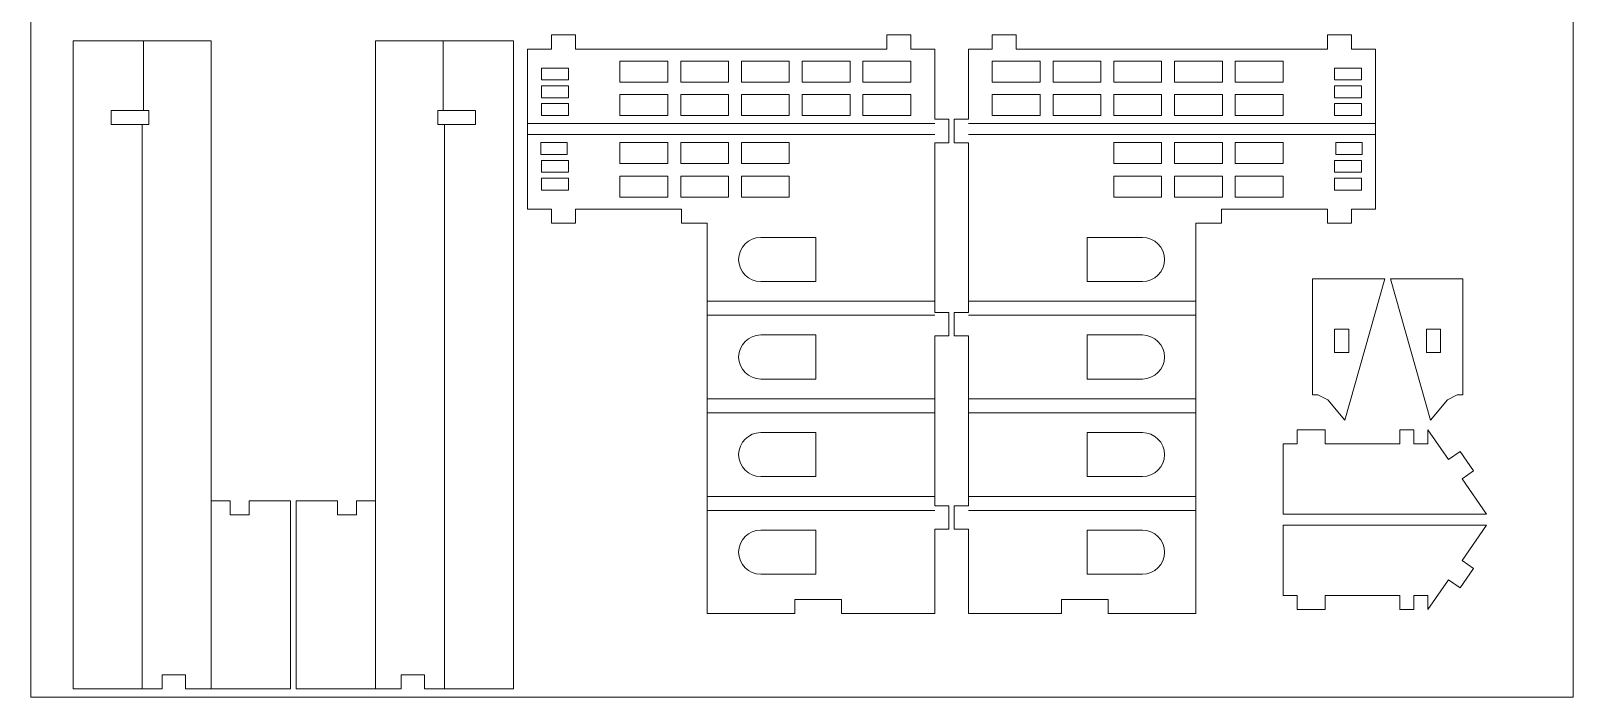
# Model space of a CAD drawing. Header units: millimetres. Extents: x -824 to 903, y -527 to 785.
# Drawn here: x 225.1 to 554.3, y 321.2 to 463.5 of the extents above; entities that cross this region are included whole.
import ezdxf

# ---------------------------------------------------------------- set-up
doc = ezdxf.new("R2010")
doc.units = ezdxf.units.MM
doc.header["$MEASUREMENT"] = 0
doc.layers.add('Camada 1', color=7, linetype='Continuous')

msp = doc.modelspace()

# ---------------------------------------------------------------- linework, layer by layer
at = {"layer": 'Camada 1', "color": 250, "lineweight": 9}
for points, knots in [([(225.1091, 321.2034), (225.1091, 321.2034), (554.3068, 321.2034), (554.3068, 321.2034), (554.3068, 321.2034), (554.3068, 321.2034), (554.3068, 676.9563), (554.3068, 676.9563), (554.3068, 676.9563), (554.3068, 676.9563), (225.1091, 676.9563), (225.1091, 676.9563), (225.1091, 676.9563), (225.1091, 676.9563), (225.1091, 321.2034), (225.1091, 321.2034)], [0, 0, 0, 0, 0.2, 0.2, 0.2, 0.2, 0.4, 0.4, 0.4, 0.4, 0.6, 0.6, 0.6, 0.6, 1, 1, 1, 1]), ([(234.1741, 322.968), (234.1741, 322.968), (248.8728, 322.968), (248.8728, 322.968), (248.8728, 322.968), (248.8728, 322.968), (253.1214, 322.968), (253.1214, 322.968), (253.1214, 322.968), (253.1214, 322.968), (253.1214, 325.9678), (253.1214, 325.9678), (253.1214, 325.9678), (253.1214, 325.9678), (258.1211, 325.9678), (258.1211, 325.9678), (258.1211, 325.9678), (258.1211, 325.9678), (258.1211, 322.968), (258.1211, 322.968), (258.1211, 322.968), (258.1211, 322.968), (263.5714, 322.968), (263.5714, 322.968), (263.5714, 322.968), (263.5714, 322.968), (280.5515, 322.968), (280.5515, 322.968), (280.5515, 322.968), (280.5515, 322.968), (280.5515, 363.136), (280.5515, 363.136), (280.5515, 363.136), (280.5515, 363.136), (271.7055, 363.136), (271.7055, 363.136), (271.7055, 363.136), (271.7055, 363.136), (271.7055, 360.1362), (271.7055, 360.1362), (271.7055, 360.1362), (271.7055, 360.1362), (267.634, 360.1362), (267.634, 360.1362), (267.634, 360.1362), (267.634, 360.1362), (267.634, 363.136), (267.634, 363.136), (267.634, 363.136), (267.634, 363.136), (263.5714, 363.136), (263.5714, 363.136), (263.5714, 363.136), (263.5714, 363.136), (263.5714, 461.3651), (263.5714, 461.3651), (263.5714, 461.3651), (263.5714, 461.3651), (249.1728, 461.3651), (249.1728, 461.3651), (249.1728, 461.3651), (249.1728, 461.3651), (234.1741, 461.3651), (234.1741, 461.3651), (234.1741, 461.3651), (234.1741, 461.3651), (234.1741, 322.968), (234.1741, 322.968)], [0, 0, 0, 0, 0.05555556, 0.05555556, 0.05555556, 0.05555556, 0.11111111, 0.11111111, 0.11111111, 0.11111111, 0.16666667, 0.16666667, 0.16666667, 0.16666667, 0.22222222, 0.22222222, 0.22222222, 0.22222222, 0.27777778, 0.27777778, 0.27777778, 0.27777778, 0.33333333, 0.33333333, 0.33333333, 0.33333333, 0.38888889, 0.38888889, 0.38888889, 0.38888889, 0.44444444, 0.44444444, 0.44444444, 0.44444444, 0.5, 0.5, 0.5, 0.5, 0.55555556, 0.55555556, 0.55555556, 0.55555556, 0.61111111, 0.61111111, 0.61111111, 0.61111111, 0.66666667, 0.66666667, 0.66666667, 0.66666667, 0.72222222, 0.72222222, 0.72222222, 0.72222222, 0.77777778, 0.77777778, 0.77777778, 0.77777778, 0.83333333, 0.83333333, 0.83333333, 0.83333333, 0.88888889, 0.88888889, 0.88888889, 0.88888889, 1, 1, 1, 1]), ([(328.1056, 322.968), (328.1056, 322.968), (313.4069, 322.968), (313.4069, 322.968), (313.4069, 322.968), (313.4069, 322.968), (309.1583, 322.968), (309.1583, 322.968), (309.1583, 322.968), (309.1583, 322.968), (309.1583, 325.9678), (309.1583, 325.9678), (309.1583, 325.9678), (309.1583, 325.9678), (304.1586, 325.9678), (304.1586, 325.9678), (304.1586, 325.9678), (304.1586, 325.9678), (304.1586, 322.968), (304.1586, 322.968), (304.1586, 322.968), (304.1586, 322.968), (298.7083, 322.968), (298.7083, 322.968), (298.7083, 322.968), (298.7083, 322.968), (281.7282, 322.968), (281.7282, 322.968), (281.7282, 322.968), (281.7282, 322.968), (281.7282, 363.136), (281.7282, 363.136), (281.7282, 363.136), (281.7282, 363.136), (290.5742, 363.136), (290.5742, 363.136), (290.5742, 363.136), (290.5742, 363.136), (290.5742, 360.1362), (290.5742, 360.1362), (290.5742, 360.1362), (290.5742, 360.1362), (294.6457, 360.1362), (294.6457, 360.1362), (294.6457, 360.1362), (294.6457, 360.1362), (294.6457, 363.136), (294.6457, 363.136), (294.6457, 363.136), (294.6457, 363.136), (298.7083, 363.136), (298.7083, 363.136), (298.7083, 363.136), (298.7083, 363.136), (298.7083, 461.3651), (298.7083, 461.3651), (298.7083, 461.3651), (298.7083, 461.3651), (313.1069, 461.3651), (313.1069, 461.3651), (313.1069, 461.3651), (313.1069, 461.3651), (328.1056, 461.3651), (328.1056, 461.3651), (328.1056, 461.3651), (328.1056, 461.3651), (328.1056, 322.968), (328.1056, 322.968)], [0, 0, 0, 0, 0.05555556, 0.05555556, 0.05555556, 0.05555556, 0.11111111, 0.11111111, 0.11111111, 0.11111111, 0.16666667, 0.16666667, 0.16666667, 0.16666667, 0.22222222, 0.22222222, 0.22222222, 0.22222222, 0.27777778, 0.27777778, 0.27777778, 0.27777778, 0.33333333, 0.33333333, 0.33333333, 0.33333333, 0.38888889, 0.38888889, 0.38888889, 0.38888889, 0.44444444, 0.44444444, 0.44444444, 0.44444444, 0.5, 0.5, 0.5, 0.5, 0.55555556, 0.55555556, 0.55555556, 0.55555556, 0.61111111, 0.61111111, 0.61111111, 0.61111111, 0.66666667, 0.66666667, 0.66666667, 0.66666667, 0.72222222, 0.72222222, 0.72222222, 0.72222222, 0.77777778, 0.77777778, 0.77777778, 0.77777778, 0.83333333, 0.83333333, 0.83333333, 0.83333333, 0.88888889, 0.88888889, 0.88888889, 0.88888889, 1, 1, 1, 1]), ([(336.245, 462.5914), (336.245, 462.5914), (336.245, 459.5915), (336.245, 459.5915), (336.245, 459.5915), (336.245, 459.5915), (331.1327, 459.5915), (331.1327, 459.5915), (331.1327, 459.5915), (331.1327, 459.5915), (331.1327, 425.4231), (331.1327, 425.4231), (331.1327, 425.4231), (331.1327, 425.4231), (336.245, 425.4231), (336.245, 425.4231), (336.245, 425.4231), (336.245, 425.4231), (336.245, 422.4234), (336.245, 422.4234), (336.245, 422.4234), (336.245, 422.4234), (341.3573, 422.4234), (341.3573, 422.4234), (341.3573, 422.4234), (341.3573, 422.4234), (341.3573, 425.4231), (341.3573, 425.4231), (341.3573, 425.4231), (341.3573, 425.4231), (363.9975, 425.4231), (363.9975, 425.4231), (363.9975, 425.4231), (363.9975, 425.4231), (363.9975, 422.4234), (363.9975, 422.4234), (363.9975, 422.4234), (363.9975, 422.4234), (369.4749, 422.4234), (369.4749, 422.4234), (369.4749, 422.4234), (369.4749, 422.4234), (369.4749, 339.0874), (369.4749, 339.0874), (369.4749, 339.0874), (369.4749, 339.0874), (388.2015, 339.0874), (388.2015, 339.0874), (388.2015, 339.0874), (388.2015, 339.0874), (388.2015, 342.0871), (388.2015, 342.0871), (388.2015, 342.0871), (388.2015, 342.0871), (398.1483, 342.0871), (398.1483, 342.0871), (398.1483, 342.0871), (398.1483, 342.0871), (398.1483, 339.0874), (398.1483, 339.0874), (398.1483, 339.0874), (398.1483, 339.0874), (418.0417, 339.0874), (418.0417, 339.0874), (418.0417, 339.0874), (418.0417, 339.0874), (418.0417, 357.0865), (418.0417, 357.0865), (418.0417, 357.0865), (418.0417, 357.0865), (421.0415, 357.0865), (421.0415, 357.0865), (421.0415, 357.0865), (421.0415, 357.0865), (421.0415, 362.0862), (421.0415, 362.0862), (421.0415, 362.0862), (421.0415, 362.0862), (418.0417, 362.0862), (418.0417, 362.0862), (418.0417, 362.0862), (418.0417, 362.0862), (418.0417, 398.3344), (418.0417, 398.3344), (418.0417, 398.3344), (418.0417, 398.3344), (421.0415, 398.3344), (421.0415, 398.3344), (421.0415, 398.3344), (421.0415, 398.3344), (421.0415, 403.3341), (421.0415, 403.3341), (421.0415, 403.3341), (421.0415, 403.3341), (418.0417, 403.3341), (418.0417, 403.3341), (418.0417, 403.3341), (418.0417, 403.3341), (418.0417, 439.5823), (418.0417, 439.5823), (418.0417, 439.5823), (418.0417, 439.5823), (421.0415, 439.5823), (421.0415, 439.5823), (421.0415, 439.5823), (421.0415, 439.5823), (421.0415, 444.582), (421.0415, 444.582), (421.0415, 444.582), (421.0415, 444.582), (418.0417, 444.582), (418.0417, 444.582), (418.0417, 444.582), (418.0417, 444.582), (418.0417, 459.5915), (418.0417, 459.5915), (418.0417, 459.5915), (418.0417, 459.5915), (412.9295, 459.5915), (412.9295, 459.5915), (412.9295, 459.5915), (412.9295, 459.5915), (412.9295, 462.5914), (412.9295, 462.5914), (412.9295, 462.5914), (412.9295, 462.5914), (407.8172, 462.5914), (407.8172, 462.5914), (407.8172, 462.5914), (407.8172, 462.5914), (407.8172, 459.5915), (407.8172, 459.5915), (407.8172, 459.5915), (407.8172, 459.5915), (341.3573, 459.5915), (341.3573, 459.5915), (341.3573, 459.5915), (341.3573, 459.5915), (341.3573, 462.5914), (341.3573, 462.5914), (341.3573, 462.5914), (341.3573, 462.5914), (336.245, 462.5914), (336.245, 462.5914)], [0, 0, 0, 0, 0.02702703, 0.02702703, 0.02702703, 0.02702703, 0.05405405, 0.05405405, 0.05405405, 0.05405405, 0.08108108, 0.08108108, 0.08108108, 0.08108108, 0.10810811, 0.10810811, 0.10810811, 0.10810811, 0.13513514, 0.13513514, 0.13513514, 0.13513514, 0.16216216, 0.16216216, 0.16216216, 0.16216216, 0.18918919, 0.18918919, 0.18918919, 0.18918919, 0.21621622, 0.21621622, 0.21621622, 0.21621622, 0.24324324, 0.24324324, 0.24324324, 0.24324324, 0.27027027, 0.27027027, 0.27027027, 0.27027027, 0.2972973, 0.2972973, 0.2972973, 0.2972973, 0.32432432, 0.32432432, 0.32432432, 0.32432432, 0.35135135, 0.35135135, 0.35135135, 0.35135135, 0.37837838, 0.37837838, 0.37837838, 0.37837838, 0.40540541, 0.40540541, 0.40540541, 0.40540541, 0.43243243, 0.43243243, 0.43243243, 0.43243243, 0.45945946, 0.45945946, 0.45945946, 0.45945946, 0.48648649, 0.48648649, 0.48648649, 0.48648649, 0.51351351, 0.51351351, 0.51351351, 0.51351351, 0.54054054, 0.54054054, 0.54054054, 0.54054054, 0.56756757, 0.56756757, 0.56756757, 0.56756757, 0.59459459, 0.59459459, 0.59459459, 0.59459459, 0.62162162, 0.62162162, 0.62162162, 0.62162162, 0.64864865, 0.64864865, 0.64864865, 0.64864865, 0.67567568, 0.67567568, 0.67567568, 0.67567568, 0.7027027, 0.7027027, 0.7027027, 0.7027027, 0.72972973, 0.72972973, 0.72972973, 0.72972973, 0.75675676, 0.75675676, 0.75675676, 0.75675676, 0.78378378, 0.78378378, 0.78378378, 0.78378378, 0.81081081, 0.81081081, 0.81081081, 0.81081081, 0.83783784, 0.83783784, 0.83783784, 0.83783784, 0.86486486, 0.86486486, 0.86486486, 0.86486486, 0.89189189, 0.89189189, 0.89189189, 0.89189189, 0.91891892, 0.91891892, 0.91891892, 0.91891892, 0.94594595, 0.94594595, 0.94594595, 0.94594595, 1, 1, 1, 1]), ([(507.0144, 462.5914), (507.0144, 462.5914), (507.0144, 459.5915), (507.0144, 459.5915), (507.0144, 459.5915), (507.0144, 459.5915), (512.1268, 459.5915), (512.1268, 459.5915), (512.1268, 459.5915), (512.1268, 459.5915), (512.1268, 425.4231), (512.1268, 425.4231), (512.1268, 425.4231), (512.1268, 425.4231), (507.0144, 425.4231), (507.0144, 425.4231), (507.0144, 425.4231), (507.0144, 425.4231), (507.0144, 422.4234), (507.0144, 422.4234), (507.0144, 422.4234), (507.0144, 422.4234), (501.9022, 422.4234), (501.9022, 422.4234), (501.9022, 422.4234), (501.9022, 422.4234), (501.9022, 425.4231), (501.9022, 425.4231), (501.9022, 425.4231), (501.9022, 425.4231), (479.262, 425.4231), (479.262, 425.4231), (479.262, 425.4231), (479.262, 425.4231), (479.262, 422.4234), (479.262, 422.4234), (479.262, 422.4234), (479.262, 422.4234), (473.7846, 422.4234), (473.7846, 422.4234), (473.7846, 422.4234), (473.7846, 422.4234), (473.7846, 339.0874), (473.7846, 339.0874), (473.7846, 339.0874), (473.7846, 339.0874), (455.058, 339.0874), (455.058, 339.0874), (455.058, 339.0874), (455.058, 339.0874), (455.058, 342.0871), (455.058, 342.0871), (455.058, 342.0871), (455.058, 342.0871), (445.1112, 342.0871), (445.1112, 342.0871), (445.1112, 342.0871), (445.1112, 342.0871), (445.1112, 339.0874), (445.1112, 339.0874), (445.1112, 339.0874), (445.1112, 339.0874), (425.2177, 339.0874), (425.2177, 339.0874), (425.2177, 339.0874), (425.2177, 339.0874), (425.2177, 357.0865), (425.2177, 357.0865), (425.2177, 357.0865), (425.2177, 357.0865), (422.218, 357.0865), (422.218, 357.0865), (422.218, 357.0865), (422.218, 357.0865), (422.218, 362.0862), (422.218, 362.0862), (422.218, 362.0862), (422.218, 362.0862), (425.2177, 362.0862), (425.2177, 362.0862), (425.2177, 362.0862), (425.2177, 362.0862), (425.2177, 398.3344), (425.2177, 398.3344), (425.2177, 398.3344), (425.2177, 398.3344), (422.218, 398.3344), (422.218, 398.3344), (422.218, 398.3344), (422.218, 398.3344), (422.218, 403.3341), (422.218, 403.3341), (422.218, 403.3341), (422.218, 403.3341), (425.2177, 403.3341), (425.2177, 403.3341), (425.2177, 403.3341), (425.2177, 403.3341), (425.2177, 439.5823), (425.2177, 439.5823), (425.2177, 439.5823), (425.2177, 439.5823), (422.218, 439.5823), (422.218, 439.5823), (422.218, 439.5823), (422.218, 439.5823), (422.218, 444.582), (422.218, 444.582), (422.218, 444.582), (422.218, 444.582), (425.2177, 444.582), (425.2177, 444.582), (425.2177, 444.582), (425.2177, 444.582), (425.2177, 459.5915), (425.2177, 459.5915), (425.2177, 459.5915), (425.2177, 459.5915), (430.33, 459.5915), (430.33, 459.5915), (430.33, 459.5915), (430.33, 459.5915), (430.33, 462.5914), (430.33, 462.5914), (430.33, 462.5914), (430.33, 462.5914), (435.4423, 462.5914), (435.4423, 462.5914), (435.4423, 462.5914), (435.4423, 462.5914), (435.4423, 459.5915), (435.4423, 459.5915), (435.4423, 459.5915), (435.4423, 459.5915), (501.9022, 459.5915), (501.9022, 459.5915), (501.9022, 459.5915), (501.9022, 459.5915), (501.9022, 462.5914), (501.9022, 462.5914), (501.9022, 462.5914), (501.9022, 462.5914), (507.0144, 462.5914), (507.0144, 462.5914)], [0, 0, 0, 0, 0.02702703, 0.02702703, 0.02702703, 0.02702703, 0.05405405, 0.05405405, 0.05405405, 0.05405405, 0.08108108, 0.08108108, 0.08108108, 0.08108108, 0.10810811, 0.10810811, 0.10810811, 0.10810811, 0.13513514, 0.13513514, 0.13513514, 0.13513514, 0.16216216, 0.16216216, 0.16216216, 0.16216216, 0.18918919, 0.18918919, 0.18918919, 0.18918919, 0.21621622, 0.21621622, 0.21621622, 0.21621622, 0.24324324, 0.24324324, 0.24324324, 0.24324324, 0.27027027, 0.27027027, 0.27027027, 0.27027027, 0.2972973, 0.2972973, 0.2972973, 0.2972973, 0.32432432, 0.32432432, 0.32432432, 0.32432432, 0.35135135, 0.35135135, 0.35135135, 0.35135135, 0.37837838, 0.37837838, 0.37837838, 0.37837838, 0.40540541, 0.40540541, 0.40540541, 0.40540541, 0.43243243, 0.43243243, 0.43243243, 0.43243243, 0.45945946, 0.45945946, 0.45945946, 0.45945946, 0.48648649, 0.48648649, 0.48648649, 0.48648649, 0.51351351, 0.51351351, 0.51351351, 0.51351351, 0.54054054, 0.54054054, 0.54054054, 0.54054054, 0.56756757, 0.56756757, 0.56756757, 0.56756757, 0.59459459, 0.59459459, 0.59459459, 0.59459459, 0.62162162, 0.62162162, 0.62162162, 0.62162162, 0.64864865, 0.64864865, 0.64864865, 0.64864865, 0.67567568, 0.67567568, 0.67567568, 0.67567568, 0.7027027, 0.7027027, 0.7027027, 0.7027027, 0.72972973, 0.72972973, 0.72972973, 0.72972973, 0.75675676, 0.75675676, 0.75675676, 0.75675676, 0.78378378, 0.78378378, 0.78378378, 0.78378378, 0.81081081, 0.81081081, 0.81081081, 0.81081081, 0.83783784, 0.83783784, 0.83783784, 0.83783784, 0.86486486, 0.86486486, 0.86486486, 0.86486486, 0.89189189, 0.89189189, 0.89189189, 0.89189189, 0.91891892, 0.91891892, 0.91891892, 0.91891892, 0.94594595, 0.94594595, 0.94594595, 0.94594595, 1, 1, 1, 1]), ([(242.2293, 446.4736), (242.2293, 446.4736), (249.1742, 446.4735), (249.1742, 446.4735), (249.1742, 446.4735), (249.1742, 446.4735), (250.2694, 446.4735), (250.2694, 446.4735), (250.2694, 446.4735), (250.2694, 446.4735), (250.2703, 443.4738), (250.2703, 443.4738), (250.2703, 443.4738), (250.2703, 443.4738), (248.8741, 443.4738), (248.8741, 443.4738), (248.8741, 443.4738), (248.8741, 443.4738), (242.2293, 443.4737), (242.2293, 443.4737), (242.2293, 443.4737), (242.2293, 443.4737), (242.2293, 446.4736), (242.2293, 446.4736)], [0, 0, 0, 0, 0.14285714, 0.14285714, 0.14285714, 0.14285714, 0.28571429, 0.28571429, 0.28571429, 0.28571429, 0.42857143, 0.42857143, 0.42857143, 0.42857143, 0.57142857, 0.57142857, 0.57142857, 0.57142857, 0.71428571, 0.71428571, 0.71428571, 0.71428571, 1, 1, 1, 1]), ([(320.0504, 446.4736), (320.0504, 446.4736), (313.1055, 446.4735), (313.1055, 446.4735), (313.1055, 446.4735), (313.1055, 446.4735), (312.0103, 446.4735), (312.0103, 446.4735), (312.0103, 446.4735), (312.0103, 446.4735), (312.0094, 443.4738), (312.0094, 443.4738), (312.0094, 443.4738), (312.0094, 443.4738), (313.4056, 443.4738), (313.4056, 443.4738), (313.4056, 443.4738), (313.4056, 443.4738), (320.0504, 443.4737), (320.0504, 443.4737), (320.0504, 443.4737), (320.0504, 443.4737), (320.0504, 446.4736), (320.0504, 446.4736)], [0, 0, 0, 0, 0.14285714, 0.14285714, 0.14285714, 0.14285714, 0.28571429, 0.28571429, 0.28571429, 0.28571429, 0.42857143, 0.42857143, 0.42857143, 0.42857143, 0.57142857, 0.57142857, 0.57142857, 0.57142857, 0.71428571, 0.71428571, 0.71428571, 0.71428571, 1, 1, 1, 1]), ([(499.8393, 385.7297), (499.8393, 385.7297), (501.9557, 384.6534), (501.9557, 384.6534), (501.9557, 384.6534), (501.9557, 384.6534), (505.5592, 380.3194), (505.5592, 380.3194), (505.5592, 380.3194), (505.5592, 380.3194), (514.1174, 410.5454), (514.1174, 410.5454), (514.1174, 410.5454), (514.1174, 410.5454), (498.6574, 410.5454), (498.6574, 410.5454), (498.6574, 410.5454), (498.6574, 410.5454), (498.6574, 385.7297), (498.6574, 385.7297), (498.6574, 385.7297), (498.6574, 385.7297), (499.8393, 385.7297), (499.8393, 385.7297)], [0, 0, 0, 0, 0.14285714, 0.14285714, 0.14285714, 0.14285714, 0.28571429, 0.28571429, 0.28571429, 0.28571429, 0.42857143, 0.42857143, 0.42857143, 0.42857143, 0.57142857, 0.57142857, 0.57142857, 0.57142857, 0.71428571, 0.71428571, 0.71428571, 0.71428571, 1, 1, 1, 1]), ([(527.4687, 384.6535), (527.4687, 384.6535), (523.8652, 380.3194), (523.8652, 380.3194), (523.8652, 380.3194), (523.8652, 380.3194), (515.3069, 410.5455), (515.3069, 410.5455), (515.3069, 410.5455), (515.3069, 410.5455), (530.7669, 410.5455), (530.7669, 410.5455), (530.7669, 410.5455), (530.7669, 410.5455), (530.7669, 385.7298), (530.7669, 385.7298), (530.7669, 385.7298), (530.7669, 385.7298), (529.5849, 385.7298), (529.5849, 385.7298), (529.5849, 385.7298), (529.5849, 385.7298), (527.4687, 384.6535), (527.4687, 384.6535)], [0, 0, 0, 0, 0.14285714, 0.14285714, 0.14285714, 0.14285714, 0.28571429, 0.28571429, 0.28571429, 0.28571429, 0.42857143, 0.42857143, 0.42857143, 0.42857143, 0.57142857, 0.57142857, 0.57142857, 0.57142857, 0.71428571, 0.71428571, 0.71428571, 0.71428571, 1, 1, 1, 1]), ([(503.4001, 394.788), (503.4001, 394.788), (503.4001, 399.7876), (503.4001, 399.7876), (503.4001, 399.7876), (503.4001, 399.7876), (506.3999, 399.7876), (506.3999, 399.7876), (506.3999, 399.7876), (506.3999, 399.7876), (506.3999, 394.788), (506.3999, 394.788), (506.3999, 394.788), (506.3999, 394.788), (503.4001, 394.788), (503.4001, 394.788)], [0, 0, 0, 0, 0.2, 0.2, 0.2, 0.2, 0.4, 0.4, 0.4, 0.4, 0.6, 0.6, 0.6, 0.6, 1, 1, 1, 1]), ([(523.0244, 399.7877), (523.0244, 399.7877), (523.0244, 394.7881), (523.0244, 394.7881), (523.0244, 394.7881), (523.0244, 394.7881), (526.0242, 394.7881), (526.0242, 394.7881), (526.0242, 394.7881), (526.0242, 394.7881), (526.0242, 399.7877), (526.0242, 399.7877), (526.0242, 399.7877), (526.0242, 399.7877), (523.0244, 399.7877), (523.0244, 399.7877)], [0, 0, 0, 0, 0.2, 0.2, 0.2, 0.2, 0.4, 0.4, 0.4, 0.4, 0.6, 0.6, 0.6, 0.6, 1, 1, 1, 1]), ([(523.302, 378.2789), (523.302, 378.2789), (527.7256, 371.924), (527.7256, 371.924), (527.7256, 371.924), (527.7256, 371.924), (530.1877, 373.6377), (530.1877, 373.6377), (530.1877, 373.6377), (530.1877, 373.6377), (533.044, 369.5344), (533.044, 369.5344), (533.044, 369.5344), (533.044, 369.5344), (530.582, 367.8205), (530.582, 367.8205), (530.582, 367.8205), (530.582, 367.8205), (535.8308, 360.2801), (535.8308, 360.2801), (535.8308, 360.2801), (535.8308, 360.2801), (492.4039, 360.2801), (492.4039, 360.2801), (492.4039, 360.2801), (492.4039, 360.2801), (492.4039, 375.2791), (492.4039, 375.2791), (492.4039, 375.2791), (492.4039, 375.2791), (495.4037, 375.2791), (495.4037, 375.2791), (495.4037, 375.2791), (495.4037, 375.2791), (495.4037, 378.2789), (495.4037, 378.2789), (495.4037, 378.2789), (495.4037, 378.2789), (501.4034, 378.2789), (501.4034, 378.2789), (501.4034, 378.2789), (501.4034, 378.2789), (501.4034, 375.2791), (501.4034, 375.2791), (501.4034, 375.2791), (501.4034, 375.2791), (517.3024, 375.2791), (517.3024, 375.2791), (517.3024, 375.2791), (517.3024, 375.2791), (517.3024, 378.2789), (517.3024, 378.2789), (517.3024, 378.2789), (517.3024, 378.2789), (520.3022, 378.2789), (520.3022, 378.2789), (520.3022, 378.2789), (520.3022, 378.2789), (520.3022, 375.2791), (520.3022, 375.2791), (520.3022, 375.2791), (520.3022, 375.2791), (523.302, 375.2791), (523.302, 375.2791), (523.302, 375.2791), (523.302, 375.2791), (523.302, 378.2789), (523.302, 378.2789)], [0, 0, 0, 0, 0.05555556, 0.05555556, 0.05555556, 0.05555556, 0.11111111, 0.11111111, 0.11111111, 0.11111111, 0.16666667, 0.16666667, 0.16666667, 0.16666667, 0.22222222, 0.22222222, 0.22222222, 0.22222222, 0.27777778, 0.27777778, 0.27777778, 0.27777778, 0.33333333, 0.33333333, 0.33333333, 0.33333333, 0.38888889, 0.38888889, 0.38888889, 0.38888889, 0.44444444, 0.44444444, 0.44444444, 0.44444444, 0.5, 0.5, 0.5, 0.5, 0.55555556, 0.55555556, 0.55555556, 0.55555556, 0.61111111, 0.61111111, 0.61111111, 0.61111111, 0.66666667, 0.66666667, 0.66666667, 0.66666667, 0.72222222, 0.72222222, 0.72222222, 0.72222222, 0.77777778, 0.77777778, 0.77777778, 0.77777778, 0.83333333, 0.83333333, 0.83333333, 0.83333333, 0.88888889, 0.88888889, 0.88888889, 0.88888889, 1, 1, 1, 1]), ([(523.302, 339.9283), (523.302, 339.9283), (527.7256, 346.2833), (527.7256, 346.2833), (527.7256, 346.2833), (527.7256, 346.2833), (530.1877, 344.5695), (530.1877, 344.5695), (530.1877, 344.5695), (530.1877, 344.5695), (533.044, 348.6728), (533.044, 348.6728), (533.044, 348.6728), (533.044, 348.6728), (530.582, 350.3867), (530.582, 350.3867), (530.582, 350.3867), (530.582, 350.3867), (535.8308, 357.9271), (535.8308, 357.9271), (535.8308, 357.9271), (535.8308, 357.9271), (492.4039, 357.9271), (492.4039, 357.9271), (492.4039, 357.9271), (492.4039, 357.9271), (492.4039, 342.9281), (492.4039, 342.9281), (492.4039, 342.9281), (492.4039, 342.9281), (495.4037, 342.9281), (495.4037, 342.9281), (495.4037, 342.9281), (495.4037, 342.9281), (495.4037, 339.9283), (495.4037, 339.9283), (495.4037, 339.9283), (495.4037, 339.9283), (501.4034, 339.9283), (501.4034, 339.9283), (501.4034, 339.9283), (501.4034, 339.9283), (501.4034, 342.9281), (501.4034, 342.9281), (501.4034, 342.9281), (501.4034, 342.9281), (517.3024, 342.9281), (517.3024, 342.9281), (517.3024, 342.9281), (517.3024, 342.9281), (517.3024, 339.9283), (517.3024, 339.9283), (517.3024, 339.9283), (517.3024, 339.9283), (520.3022, 339.9283), (520.3022, 339.9283), (520.3022, 339.9283), (520.3022, 339.9283), (520.3022, 342.9281), (520.3022, 342.9281), (520.3022, 342.9281), (520.3022, 342.9281), (523.302, 342.9281), (523.302, 342.9281), (523.302, 342.9281), (523.302, 342.9281), (523.302, 339.9283), (523.302, 339.9283)], [0, 0, 0, 0, 0.05555556, 0.05555556, 0.05555556, 0.05555556, 0.11111111, 0.11111111, 0.11111111, 0.11111111, 0.16666667, 0.16666667, 0.16666667, 0.16666667, 0.22222222, 0.22222222, 0.22222222, 0.22222222, 0.27777778, 0.27777778, 0.27777778, 0.27777778, 0.33333333, 0.33333333, 0.33333333, 0.33333333, 0.38888889, 0.38888889, 0.38888889, 0.38888889, 0.44444444, 0.44444444, 0.44444444, 0.44444444, 0.5, 0.5, 0.5, 0.5, 0.55555556, 0.55555556, 0.55555556, 0.55555556, 0.61111111, 0.61111111, 0.61111111, 0.61111111, 0.66666667, 0.66666667, 0.66666667, 0.66666667, 0.72222222, 0.72222222, 0.72222222, 0.72222222, 0.77777778, 0.77777778, 0.77777778, 0.77777778, 0.83333333, 0.83333333, 0.83333333, 0.83333333, 0.88888889, 0.88888889, 0.88888889, 0.88888889, 1, 1, 1, 1])]:
    msp.add_open_spline(points, degree=3, knots=knots, dxfattribs=at)
at = {"layer": 'Camada 1', "color": 5, "lineweight": 9}
for points in [[(249.1728, 461.3651), (249.1728, 461.3651), (249.1742, 446.4735), (249.1742, 446.4735)], [(313.1069, 461.3651), (313.1069, 461.3651), (313.1055, 446.4735), (313.1055, 446.4735)], [(248.8741, 443.4738), (248.8741, 443.4738), (248.8728, 322.968), (248.8728, 322.968)], [(313.4056, 443.4738), (313.4056, 443.4738), (313.4069, 322.968), (313.4069, 322.968)], [(331.1327, 443.6837), (331.1327, 443.6837), (418.0417, 443.6837), (418.0417, 443.6837)], [(331.1327, 441.3308), (331.1327, 441.3308), (418.0417, 441.3308), (418.0417, 441.3308)], [(512.1268, 443.6837), (512.1268, 443.6837), (425.2177, 443.6837), (425.2177, 443.6837)], [(512.1268, 441.3308), (512.1268, 441.3308), (425.2177, 441.3308), (425.2177, 441.3308)], [(369.4749, 405.7461), (385.664, 405.7461), (401.8528, 405.7461), (418.0417, 405.7461)], [(473.7846, 405.7461), (457.5955, 405.7461), (441.4067, 405.7461), (425.2177, 405.7461)], [(418.0417, 402.7463), (401.8528, 402.7463), (385.664, 402.7463), (369.4749, 402.7463)], [(425.2177, 402.7463), (441.4067, 402.7463), (457.5955, 402.7463), (473.7846, 402.7463)], [(369.4749, 384.9121), (385.664, 384.9121), (401.8528, 384.9121), (418.0417, 384.9121)], [(418.0417, 381.9123), (401.8528, 381.9123), (385.664, 381.9123), (369.4749, 381.9123)], [(473.7846, 384.9121), (457.5955, 384.9121), (441.4067, 384.9121), (425.2177, 384.9121)], [(425.2177, 381.9123), (441.4067, 381.9123), (457.5955, 381.9123), (473.7846, 381.9123)], [(263.5714, 363.136), (263.5714, 363.136), (263.5714, 322.968), (263.5714, 322.968)], [(298.7083, 363.136), (298.7083, 363.136), (298.7083, 322.968), (298.7083, 322.968)], [(369.4749, 364.0782), (385.664, 364.0782), (401.8528, 364.0782), (418.0417, 364.0782)], [(473.7846, 364.0782), (457.5955, 364.0782), (441.4067, 364.0782), (425.2177, 364.0782)], [(418.0417, 361.0784), (401.8528, 361.0784), (385.664, 361.0784), (369.4749, 361.0784)], [(425.2177, 361.0784), (441.4067, 361.0784), (457.5955, 361.0784), (473.7846, 361.0784)]]:
    msp.add_open_spline(points, degree=3, dxfattribs=at)
for points, knots in [([(334.0975, 453.0028), (334.0975, 453.0028), (334.0975, 455.5371), (334.0975, 455.5371), (334.0975, 455.5371), (334.0975, 455.5371), (339.87, 455.5371), (339.87, 455.5371), (339.87, 455.5371), (339.87, 455.5371), (339.87, 453.0028), (339.87, 453.0028), (339.87, 453.0028), (339.87, 453.0028), (334.0975, 453.0028), (334.0975, 453.0028)], [0, 0, 0, 0, 0.2, 0.2, 0.2, 0.2, 0.4, 0.4, 0.4, 0.4, 0.6, 0.6, 0.6, 0.6, 1, 1, 1, 1]), ([(350.8556, 452.543), (350.8556, 452.543), (350.8556, 457.0254), (350.8556, 457.0254), (350.8556, 457.0254), (350.8556, 457.0254), (361.0654, 457.0254), (361.0654, 457.0254), (361.0654, 457.0254), (361.0654, 457.0254), (361.0654, 452.543), (361.0654, 452.543), (361.0654, 452.543), (361.0654, 452.543), (350.8556, 452.543), (350.8556, 452.543)], [0, 0, 0, 0, 0.2, 0.2, 0.2, 0.2, 0.4, 0.4, 0.4, 0.4, 0.6, 0.6, 0.6, 0.6, 1, 1, 1, 1]), ([(363.8216, 452.543), (363.8216, 452.543), (363.8216, 457.0254), (363.8216, 457.0254), (363.8216, 457.0254), (363.8216, 457.0254), (374.0314, 457.0254), (374.0314, 457.0254), (374.0314, 457.0254), (374.0314, 457.0254), (374.0314, 452.543), (374.0314, 452.543), (374.0314, 452.543), (374.0314, 452.543), (363.8216, 452.543), (363.8216, 452.543)], [0, 0, 0, 0, 0.2, 0.2, 0.2, 0.2, 0.4, 0.4, 0.4, 0.4, 0.6, 0.6, 0.6, 0.6, 1, 1, 1, 1]), ([(376.7876, 452.543), (376.7876, 452.543), (376.7876, 457.0254), (376.7876, 457.0254), (376.7876, 457.0254), (376.7876, 457.0254), (386.9974, 457.0254), (386.9974, 457.0254), (386.9974, 457.0254), (386.9974, 457.0254), (386.9974, 452.543), (386.9974, 452.543), (386.9974, 452.543), (386.9974, 452.543), (376.7876, 452.543), (376.7876, 452.543)], [0, 0, 0, 0, 0.2, 0.2, 0.2, 0.2, 0.4, 0.4, 0.4, 0.4, 0.6, 0.6, 0.6, 0.6, 1, 1, 1, 1]), ([(389.7536, 452.543), (389.7536, 452.543), (389.7536, 457.0254), (389.7536, 457.0254), (389.7536, 457.0254), (389.7536, 457.0254), (399.9634, 457.0254), (399.9634, 457.0254), (399.9634, 457.0254), (399.9634, 457.0254), (399.9634, 452.543), (399.9634, 452.543), (399.9634, 452.543), (399.9634, 452.543), (389.7536, 452.543), (389.7536, 452.543)], [0, 0, 0, 0, 0.2, 0.2, 0.2, 0.2, 0.4, 0.4, 0.4, 0.4, 0.6, 0.6, 0.6, 0.6, 1, 1, 1, 1]), ([(402.7196, 452.543), (402.7196, 452.543), (402.7196, 457.0254), (402.7196, 457.0254), (402.7196, 457.0254), (402.7196, 457.0254), (412.9294, 457.0254), (412.9294, 457.0254), (412.9294, 457.0254), (412.9294, 457.0254), (412.9294, 452.543), (412.9294, 452.543), (412.9294, 452.543), (412.9294, 452.543), (402.7196, 452.543), (402.7196, 452.543)], [0, 0, 0, 0, 0.2, 0.2, 0.2, 0.2, 0.4, 0.4, 0.4, 0.4, 0.6, 0.6, 0.6, 0.6, 1, 1, 1, 1]), ([(440.5399, 452.543), (440.5399, 452.543), (440.5399, 457.0254), (440.5399, 457.0254), (440.5399, 457.0254), (440.5399, 457.0254), (430.3301, 457.0254), (430.3301, 457.0254), (430.3301, 457.0254), (430.3301, 457.0254), (430.3301, 452.543), (430.3301, 452.543), (430.3301, 452.543), (430.3301, 452.543), (440.5399, 452.543), (440.5399, 452.543)], [0, 0, 0, 0, 0.2, 0.2, 0.2, 0.2, 0.4, 0.4, 0.4, 0.4, 0.6, 0.6, 0.6, 0.6, 1, 1, 1, 1]), ([(453.5059, 452.543), (453.5059, 452.543), (453.5059, 457.0254), (453.5059, 457.0254), (453.5059, 457.0254), (453.5059, 457.0254), (443.2961, 457.0254), (443.2961, 457.0254), (443.2961, 457.0254), (443.2961, 457.0254), (443.2961, 452.543), (443.2961, 452.543), (443.2961, 452.543), (443.2961, 452.543), (453.5059, 452.543), (453.5059, 452.543)], [0, 0, 0, 0, 0.2, 0.2, 0.2, 0.2, 0.4, 0.4, 0.4, 0.4, 0.6, 0.6, 0.6, 0.6, 1, 1, 1, 1]), ([(466.4719, 452.543), (466.4719, 452.543), (466.4719, 457.0254), (466.4719, 457.0254), (466.4719, 457.0254), (466.4719, 457.0254), (456.2621, 457.0254), (456.2621, 457.0254), (456.2621, 457.0254), (456.2621, 457.0254), (456.2621, 452.543), (456.2621, 452.543), (456.2621, 452.543), (456.2621, 452.543), (466.4719, 452.543), (466.4719, 452.543)], [0, 0, 0, 0, 0.2, 0.2, 0.2, 0.2, 0.4, 0.4, 0.4, 0.4, 0.6, 0.6, 0.6, 0.6, 1, 1, 1, 1]), ([(479.4379, 452.543), (479.4379, 452.543), (479.4379, 457.0254), (479.4379, 457.0254), (479.4379, 457.0254), (479.4379, 457.0254), (469.2281, 457.0254), (469.2281, 457.0254), (469.2281, 457.0254), (469.2281, 457.0254), (469.2281, 452.543), (469.2281, 452.543), (469.2281, 452.543), (469.2281, 452.543), (479.4379, 452.543), (479.4379, 452.543)], [0, 0, 0, 0, 0.2, 0.2, 0.2, 0.2, 0.4, 0.4, 0.4, 0.4, 0.6, 0.6, 0.6, 0.6, 1, 1, 1, 1]), ([(492.4039, 452.543), (492.4039, 452.543), (492.4039, 457.0254), (492.4039, 457.0254), (492.4039, 457.0254), (492.4039, 457.0254), (482.1941, 457.0254), (482.1941, 457.0254), (482.1941, 457.0254), (482.1941, 457.0254), (482.1941, 452.543), (482.1941, 452.543), (482.1941, 452.543), (482.1941, 452.543), (492.4039, 452.543), (492.4039, 452.543)], [0, 0, 0, 0, 0.2, 0.2, 0.2, 0.2, 0.4, 0.4, 0.4, 0.4, 0.6, 0.6, 0.6, 0.6, 1, 1, 1, 1]), ([(509.162, 453.0028), (509.162, 453.0028), (509.162, 455.5371), (509.162, 455.5371), (509.162, 455.5371), (509.162, 455.5371), (503.3895, 455.5371), (503.3895, 455.5371), (503.3895, 455.5371), (503.3895, 455.5371), (503.3895, 453.0028), (503.3895, 453.0028), (503.3895, 453.0028), (503.3895, 453.0028), (509.162, 453.0028), (509.162, 453.0028)], [0, 0, 0, 0, 0.2, 0.2, 0.2, 0.2, 0.4, 0.4, 0.4, 0.4, 0.6, 0.6, 0.6, 0.6, 1, 1, 1, 1]), ([(334.0975, 449.2014), (334.0975, 449.2014), (334.0975, 451.7357), (334.0975, 451.7357), (334.0975, 451.7357), (334.0975, 451.7357), (339.87, 451.7357), (339.87, 451.7357), (339.87, 451.7357), (339.87, 451.7357), (339.87, 449.2014), (339.87, 449.2014), (339.87, 449.2014), (339.87, 449.2014), (334.0975, 449.2014), (334.0975, 449.2014)], [0, 0, 0, 0, 0.2, 0.2, 0.2, 0.2, 0.4, 0.4, 0.4, 0.4, 0.6, 0.6, 0.6, 0.6, 1, 1, 1, 1]), ([(509.162, 449.2014), (509.162, 449.2014), (509.162, 451.7357), (509.162, 451.7357), (509.162, 451.7357), (509.162, 451.7357), (503.3895, 451.7357), (503.3895, 451.7357), (503.3895, 451.7357), (503.3895, 451.7357), (503.3895, 449.2014), (503.3895, 449.2014), (503.3895, 449.2014), (503.3895, 449.2014), (509.162, 449.2014), (509.162, 449.2014)], [0, 0, 0, 0, 0.2, 0.2, 0.2, 0.2, 0.4, 0.4, 0.4, 0.4, 0.6, 0.6, 0.6, 0.6, 1, 1, 1, 1]), ([(334.0975, 445.4), (334.0975, 445.4), (334.0975, 447.9342), (334.0975, 447.9342), (334.0975, 447.9342), (334.0975, 447.9342), (339.87, 447.9342), (339.87, 447.9342), (339.87, 447.9342), (339.87, 447.9342), (339.87, 445.4), (339.87, 445.4), (339.87, 445.4), (339.87, 445.4), (334.0975, 445.4), (334.0975, 445.4)], [0, 0, 0, 0, 0.2, 0.2, 0.2, 0.2, 0.4, 0.4, 0.4, 0.4, 0.6, 0.6, 0.6, 0.6, 1, 1, 1, 1]), ([(350.8556, 445.4), (350.8556, 445.4), (350.8556, 449.8823), (350.8556, 449.8823), (350.8556, 449.8823), (350.8556, 449.8823), (361.0654, 449.8823), (361.0654, 449.8823), (361.0654, 449.8823), (361.0654, 449.8823), (361.0654, 445.4), (361.0654, 445.4), (361.0654, 445.4), (361.0654, 445.4), (350.8556, 445.4), (350.8556, 445.4)], [0, 0, 0, 0, 0.2, 0.2, 0.2, 0.2, 0.4, 0.4, 0.4, 0.4, 0.6, 0.6, 0.6, 0.6, 1, 1, 1, 1]), ([(363.8216, 445.4), (363.8216, 445.4), (363.8216, 449.8823), (363.8216, 449.8823), (363.8216, 449.8823), (363.8216, 449.8823), (374.0314, 449.8823), (374.0314, 449.8823), (374.0314, 449.8823), (374.0314, 449.8823), (374.0314, 445.4), (374.0314, 445.4), (374.0314, 445.4), (374.0314, 445.4), (363.8216, 445.4), (363.8216, 445.4)], [0, 0, 0, 0, 0.2, 0.2, 0.2, 0.2, 0.4, 0.4, 0.4, 0.4, 0.6, 0.6, 0.6, 0.6, 1, 1, 1, 1]), ([(376.7876, 445.4), (376.7876, 445.4), (376.7876, 449.8823), (376.7876, 449.8823), (376.7876, 449.8823), (376.7876, 449.8823), (386.9974, 449.8823), (386.9974, 449.8823), (386.9974, 449.8823), (386.9974, 449.8823), (386.9974, 445.4), (386.9974, 445.4), (386.9974, 445.4), (386.9974, 445.4), (376.7876, 445.4), (376.7876, 445.4)], [0, 0, 0, 0, 0.2, 0.2, 0.2, 0.2, 0.4, 0.4, 0.4, 0.4, 0.6, 0.6, 0.6, 0.6, 1, 1, 1, 1]), ([(389.7536, 445.4), (389.7536, 445.4), (389.7536, 449.8823), (389.7536, 449.8823), (389.7536, 449.8823), (389.7536, 449.8823), (399.9634, 449.8823), (399.9634, 449.8823), (399.9634, 449.8823), (399.9634, 449.8823), (399.9634, 445.4), (399.9634, 445.4), (399.9634, 445.4), (399.9634, 445.4), (389.7536, 445.4), (389.7536, 445.4)], [0, 0, 0, 0, 0.2, 0.2, 0.2, 0.2, 0.4, 0.4, 0.4, 0.4, 0.6, 0.6, 0.6, 0.6, 1, 1, 1, 1]), ([(402.7196, 445.4), (402.7196, 445.4), (402.7196, 449.8823), (402.7196, 449.8823), (402.7196, 449.8823), (402.7196, 449.8823), (412.9294, 449.8823), (412.9294, 449.8823), (412.9294, 449.8823), (412.9294, 449.8823), (412.9294, 445.4), (412.9294, 445.4), (412.9294, 445.4), (412.9294, 445.4), (402.7196, 445.4), (402.7196, 445.4)], [0, 0, 0, 0, 0.2, 0.2, 0.2, 0.2, 0.4, 0.4, 0.4, 0.4, 0.6, 0.6, 0.6, 0.6, 1, 1, 1, 1]), ([(440.5399, 445.4), (440.5399, 445.4), (440.5399, 449.8823), (440.5399, 449.8823), (440.5399, 449.8823), (440.5399, 449.8823), (430.3301, 449.8823), (430.3301, 449.8823), (430.3301, 449.8823), (430.3301, 449.8823), (430.3301, 445.4), (430.3301, 445.4), (430.3301, 445.4), (430.3301, 445.4), (440.5399, 445.4), (440.5399, 445.4)], [0, 0, 0, 0, 0.2, 0.2, 0.2, 0.2, 0.4, 0.4, 0.4, 0.4, 0.6, 0.6, 0.6, 0.6, 1, 1, 1, 1]), ([(453.5059, 445.4), (453.5059, 445.4), (453.5059, 449.8823), (453.5059, 449.8823), (453.5059, 449.8823), (453.5059, 449.8823), (443.2961, 449.8823), (443.2961, 449.8823), (443.2961, 449.8823), (443.2961, 449.8823), (443.2961, 445.4), (443.2961, 445.4), (443.2961, 445.4), (443.2961, 445.4), (453.5059, 445.4), (453.5059, 445.4)], [0, 0, 0, 0, 0.2, 0.2, 0.2, 0.2, 0.4, 0.4, 0.4, 0.4, 0.6, 0.6, 0.6, 0.6, 1, 1, 1, 1]), ([(466.4719, 445.4), (466.4719, 445.4), (466.4719, 449.8823), (466.4719, 449.8823), (466.4719, 449.8823), (466.4719, 449.8823), (456.2621, 449.8823), (456.2621, 449.8823), (456.2621, 449.8823), (456.2621, 449.8823), (456.2621, 445.4), (456.2621, 445.4), (456.2621, 445.4), (456.2621, 445.4), (466.4719, 445.4), (466.4719, 445.4)], [0, 0, 0, 0, 0.2, 0.2, 0.2, 0.2, 0.4, 0.4, 0.4, 0.4, 0.6, 0.6, 0.6, 0.6, 1, 1, 1, 1]), ([(479.4379, 445.4), (479.4379, 445.4), (479.4379, 449.8823), (479.4379, 449.8823), (479.4379, 449.8823), (479.4379, 449.8823), (469.2281, 449.8823), (469.2281, 449.8823), (469.2281, 449.8823), (469.2281, 449.8823), (469.2281, 445.4), (469.2281, 445.4), (469.2281, 445.4), (469.2281, 445.4), (479.4379, 445.4), (479.4379, 445.4)], [0, 0, 0, 0, 0.2, 0.2, 0.2, 0.2, 0.4, 0.4, 0.4, 0.4, 0.6, 0.6, 0.6, 0.6, 1, 1, 1, 1]), ([(492.4039, 445.4), (492.4039, 445.4), (492.4039, 449.8823), (492.4039, 449.8823), (492.4039, 449.8823), (492.4039, 449.8823), (482.1941, 449.8823), (482.1941, 449.8823), (482.1941, 449.8823), (482.1941, 449.8823), (482.1941, 445.4), (482.1941, 445.4), (482.1941, 445.4), (482.1941, 445.4), (492.4039, 445.4), (492.4039, 445.4)], [0, 0, 0, 0, 0.2, 0.2, 0.2, 0.2, 0.4, 0.4, 0.4, 0.4, 0.6, 0.6, 0.6, 0.6, 1, 1, 1, 1]), ([(509.162, 445.4), (509.162, 445.4), (509.162, 447.9342), (509.162, 447.9342), (509.162, 447.9342), (509.162, 447.9342), (503.3895, 447.9342), (503.3895, 447.9342), (503.3895, 447.9342), (503.3895, 447.9342), (503.3895, 445.4), (503.3895, 445.4), (503.3895, 445.4), (503.3895, 445.4), (509.162, 445.4), (509.162, 445.4)], [0, 0, 0, 0, 0.2, 0.2, 0.2, 0.2, 0.4, 0.4, 0.4, 0.4, 0.6, 0.6, 0.6, 0.6, 1, 1, 1, 1]), ([(333.9986, 439.6147), (333.9986, 439.6147), (333.9986, 437.0804), (333.9986, 437.0804), (333.9986, 437.0804), (333.9986, 437.0804), (339.5784, 437.0804), (339.5784, 437.0804), (339.5784, 437.0804), (339.5784, 437.0804), (339.5784, 439.6147), (339.5784, 439.6147), (339.5784, 439.6147), (339.5784, 439.6147), (333.9986, 439.6147), (333.9986, 439.6147)], [0, 0, 0, 0, 0.2, 0.2, 0.2, 0.2, 0.4, 0.4, 0.4, 0.4, 0.6, 0.6, 0.6, 0.6, 1, 1, 1, 1]), ([(350.8556, 439.6147), (350.8556, 439.6147), (350.8556, 435.1323), (350.8556, 435.1323), (350.8556, 435.1323), (350.8556, 435.1323), (361.0654, 435.1323), (361.0654, 435.1323), (361.0654, 435.1323), (361.0654, 435.1323), (361.0654, 439.6147), (361.0654, 439.6147), (361.0654, 439.6147), (361.0654, 439.6147), (350.8556, 439.6147), (350.8556, 439.6147)], [0, 0, 0, 0, 0.2, 0.2, 0.2, 0.2, 0.4, 0.4, 0.4, 0.4, 0.6, 0.6, 0.6, 0.6, 1, 1, 1, 1]), ([(363.8216, 439.6147), (363.8216, 439.6147), (363.8216, 435.1323), (363.8216, 435.1323), (363.8216, 435.1323), (363.8216, 435.1323), (374.0314, 435.1323), (374.0314, 435.1323), (374.0314, 435.1323), (374.0314, 435.1323), (374.0314, 439.6147), (374.0314, 439.6147), (374.0314, 439.6147), (374.0314, 439.6147), (363.8216, 439.6147), (363.8216, 439.6147)], [0, 0, 0, 0, 0.2, 0.2, 0.2, 0.2, 0.4, 0.4, 0.4, 0.4, 0.6, 0.6, 0.6, 0.6, 1, 1, 1, 1]), ([(376.7876, 439.6147), (376.7876, 439.6147), (376.7876, 435.1323), (376.7876, 435.1323), (376.7876, 435.1323), (376.7876, 435.1323), (386.9974, 435.1323), (386.9974, 435.1323), (386.9974, 435.1323), (386.9974, 435.1323), (386.9974, 439.6147), (386.9974, 439.6147), (386.9974, 439.6147), (386.9974, 439.6147), (376.7876, 439.6147), (376.7876, 439.6147)], [0, 0, 0, 0, 0.2, 0.2, 0.2, 0.2, 0.4, 0.4, 0.4, 0.4, 0.6, 0.6, 0.6, 0.6, 1, 1, 1, 1]), ([(466.4719, 439.6147), (466.4719, 439.6147), (466.4719, 435.1323), (466.4719, 435.1323), (466.4719, 435.1323), (466.4719, 435.1323), (456.2621, 435.1323), (456.2621, 435.1323), (456.2621, 435.1323), (456.2621, 435.1323), (456.2621, 439.6147), (456.2621, 439.6147), (456.2621, 439.6147), (456.2621, 439.6147), (466.4719, 439.6147), (466.4719, 439.6147)], [0, 0, 0, 0, 0.2, 0.2, 0.2, 0.2, 0.4, 0.4, 0.4, 0.4, 0.6, 0.6, 0.6, 0.6, 1, 1, 1, 1]), ([(479.4379, 439.6147), (479.4379, 439.6147), (479.4379, 435.1323), (479.4379, 435.1323), (479.4379, 435.1323), (479.4379, 435.1323), (469.2281, 435.1323), (469.2281, 435.1323), (469.2281, 435.1323), (469.2281, 435.1323), (469.2281, 439.6147), (469.2281, 439.6147), (469.2281, 439.6147), (469.2281, 439.6147), (479.4379, 439.6147), (479.4379, 439.6147)], [0, 0, 0, 0, 0.2, 0.2, 0.2, 0.2, 0.4, 0.4, 0.4, 0.4, 0.6, 0.6, 0.6, 0.6, 1, 1, 1, 1]), ([(492.4039, 439.6147), (492.4039, 439.6147), (492.4039, 435.1323), (492.4039, 435.1323), (492.4039, 435.1323), (492.4039, 435.1323), (482.1941, 435.1323), (482.1941, 435.1323), (482.1941, 435.1323), (482.1941, 435.1323), (482.1941, 439.6147), (482.1941, 439.6147), (482.1941, 439.6147), (482.1941, 439.6147), (492.4039, 439.6147), (492.4039, 439.6147)], [0, 0, 0, 0, 0.2, 0.2, 0.2, 0.2, 0.4, 0.4, 0.4, 0.4, 0.6, 0.6, 0.6, 0.6, 1, 1, 1, 1]), ([(509.2609, 439.6147), (509.2609, 439.6147), (509.2609, 437.0804), (509.2609, 437.0804), (509.2609, 437.0804), (509.2609, 437.0804), (503.681, 437.0804), (503.681, 437.0804), (503.681, 437.0804), (503.681, 437.0804), (503.681, 439.6147), (503.681, 439.6147), (503.681, 439.6147), (503.681, 439.6147), (509.2609, 439.6147), (509.2609, 439.6147)], [0, 0, 0, 0, 0.2, 0.2, 0.2, 0.2, 0.4, 0.4, 0.4, 0.4, 0.6, 0.6, 0.6, 0.6, 1, 1, 1, 1]), ([(334.0975, 435.8132), (334.0975, 435.8132), (334.0975, 433.2789), (334.0975, 433.2789), (334.0975, 433.2789), (334.0975, 433.2789), (339.87, 433.2789), (339.87, 433.2789), (339.87, 433.2789), (339.87, 433.2789), (339.87, 435.8132), (339.87, 435.8132), (339.87, 435.8132), (339.87, 435.8132), (334.0975, 435.8132), (334.0975, 435.8132)], [0, 0, 0, 0, 0.2, 0.2, 0.2, 0.2, 0.4, 0.4, 0.4, 0.4, 0.6, 0.6, 0.6, 0.6, 1, 1, 1, 1]), ([(509.162, 435.8132), (509.162, 435.8132), (509.162, 433.2789), (509.162, 433.2789), (509.162, 433.2789), (509.162, 433.2789), (503.3895, 433.2789), (503.3895, 433.2789), (503.3895, 433.2789), (503.3895, 433.2789), (503.3895, 435.8132), (503.3895, 435.8132), (503.3895, 435.8132), (503.3895, 435.8132), (509.162, 435.8132), (509.162, 435.8132)], [0, 0, 0, 0, 0.2, 0.2, 0.2, 0.2, 0.4, 0.4, 0.4, 0.4, 0.6, 0.6, 0.6, 0.6, 1, 1, 1, 1]), ([(334.0975, 432.0118), (334.0975, 432.0118), (334.0975, 429.4775), (334.0975, 429.4775), (334.0975, 429.4775), (334.0975, 429.4775), (339.87, 429.4775), (339.87, 429.4775), (339.87, 429.4775), (339.87, 429.4775), (339.87, 432.0118), (339.87, 432.0118), (339.87, 432.0118), (339.87, 432.0118), (334.0975, 432.0118), (334.0975, 432.0118)], [0, 0, 0, 0, 0.2, 0.2, 0.2, 0.2, 0.4, 0.4, 0.4, 0.4, 0.6, 0.6, 0.6, 0.6, 1, 1, 1, 1]), ([(350.8556, 432.4716), (350.8556, 432.4716), (350.8556, 427.9892), (350.8556, 427.9892), (350.8556, 427.9892), (350.8556, 427.9892), (361.0654, 427.9892), (361.0654, 427.9892), (361.0654, 427.9892), (361.0654, 427.9892), (361.0654, 432.4716), (361.0654, 432.4716), (361.0654, 432.4716), (361.0654, 432.4716), (350.8556, 432.4716), (350.8556, 432.4716)], [0, 0, 0, 0, 0.2, 0.2, 0.2, 0.2, 0.4, 0.4, 0.4, 0.4, 0.6, 0.6, 0.6, 0.6, 1, 1, 1, 1]), ([(363.8216, 432.4716), (363.8216, 432.4716), (363.8216, 427.9892), (363.8216, 427.9892), (363.8216, 427.9892), (363.8216, 427.9892), (374.0314, 427.9892), (374.0314, 427.9892), (374.0314, 427.9892), (374.0314, 427.9892), (374.0314, 432.4716), (374.0314, 432.4716), (374.0314, 432.4716), (374.0314, 432.4716), (363.8216, 432.4716), (363.8216, 432.4716)], [0, 0, 0, 0, 0.2, 0.2, 0.2, 0.2, 0.4, 0.4, 0.4, 0.4, 0.6, 0.6, 0.6, 0.6, 1, 1, 1, 1]), ([(376.7876, 432.4716), (376.7876, 432.4716), (376.7876, 427.9892), (376.7876, 427.9892), (376.7876, 427.9892), (376.7876, 427.9892), (386.9974, 427.9892), (386.9974, 427.9892), (386.9974, 427.9892), (386.9974, 427.9892), (386.9974, 432.4716), (386.9974, 432.4716), (386.9974, 432.4716), (386.9974, 432.4716), (376.7876, 432.4716), (376.7876, 432.4716)], [0, 0, 0, 0, 0.2, 0.2, 0.2, 0.2, 0.4, 0.4, 0.4, 0.4, 0.6, 0.6, 0.6, 0.6, 1, 1, 1, 1]), ([(466.4719, 432.4716), (466.4719, 432.4716), (466.4719, 427.9892), (466.4719, 427.9892), (466.4719, 427.9892), (466.4719, 427.9892), (456.2621, 427.9892), (456.2621, 427.9892), (456.2621, 427.9892), (456.2621, 427.9892), (456.2621, 432.4716), (456.2621, 432.4716), (456.2621, 432.4716), (456.2621, 432.4716), (466.4719, 432.4716), (466.4719, 432.4716)], [0, 0, 0, 0, 0.2, 0.2, 0.2, 0.2, 0.4, 0.4, 0.4, 0.4, 0.6, 0.6, 0.6, 0.6, 1, 1, 1, 1]), ([(479.4379, 432.4716), (479.4379, 432.4716), (479.4379, 427.9892), (479.4379, 427.9892), (479.4379, 427.9892), (479.4379, 427.9892), (469.2281, 427.9892), (469.2281, 427.9892), (469.2281, 427.9892), (469.2281, 427.9892), (469.2281, 432.4716), (469.2281, 432.4716), (469.2281, 432.4716), (469.2281, 432.4716), (479.4379, 432.4716), (479.4379, 432.4716)], [0, 0, 0, 0, 0.2, 0.2, 0.2, 0.2, 0.4, 0.4, 0.4, 0.4, 0.6, 0.6, 0.6, 0.6, 1, 1, 1, 1]), ([(492.4039, 432.4716), (492.4039, 432.4716), (492.4039, 427.9892), (492.4039, 427.9892), (492.4039, 427.9892), (492.4039, 427.9892), (482.1941, 427.9892), (482.1941, 427.9892), (482.1941, 427.9892), (482.1941, 427.9892), (482.1941, 432.4716), (482.1941, 432.4716), (482.1941, 432.4716), (482.1941, 432.4716), (492.4039, 432.4716), (492.4039, 432.4716)], [0, 0, 0, 0, 0.2, 0.2, 0.2, 0.2, 0.4, 0.4, 0.4, 0.4, 0.6, 0.6, 0.6, 0.6, 1, 1, 1, 1]), ([(509.162, 432.0118), (509.162, 432.0118), (509.162, 429.4775), (509.162, 429.4775), (509.162, 429.4775), (509.162, 429.4775), (503.3895, 429.4775), (503.3895, 429.4775), (503.3895, 429.4775), (503.3895, 429.4775), (503.3895, 432.0118), (503.3895, 432.0118), (503.3895, 432.0118), (503.3895, 432.0118), (509.162, 432.0118), (509.162, 432.0118)], [0, 0, 0, 0, 0.2, 0.2, 0.2, 0.2, 0.4, 0.4, 0.4, 0.4, 0.6, 0.6, 0.6, 0.6, 1, 1, 1, 1]), ([(392.6835, 409.957), (392.6835, 409.957), (380.8888, 409.957), (380.8888, 409.957), (380.8888, 409.957), (378.3006, 409.957), (376.1829, 412.0748), (376.1829, 414.663), (376.1829, 414.663), (376.1829, 417.2512), (378.3006, 419.369), (380.8888, 419.369), (380.8888, 419.369), (380.8888, 419.369), (392.6835, 419.369), (392.6835, 419.369), (392.6835, 419.369), (392.6835, 419.369), (392.6835, 409.957), (392.6835, 409.957)], [0, 0, 0, 0, 0.16666667, 0.16666667, 0.16666667, 0.16666667, 0.33333333, 0.33333333, 0.33333333, 0.33333333, 0.5, 0.5, 0.5, 0.5, 0.66666667, 0.66666667, 0.66666667, 0.66666667, 1, 1, 1, 1]), ([(450.576, 409.957), (450.576, 409.957), (462.3707, 409.957), (462.3707, 409.957), (462.3707, 409.957), (464.9589, 409.957), (467.0766, 412.0748), (467.0766, 414.663), (467.0766, 414.663), (467.0766, 417.2512), (464.9589, 419.369), (462.3707, 419.369), (462.3707, 419.369), (462.3707, 419.369), (450.576, 419.369), (450.576, 419.369), (450.576, 419.369), (450.576, 419.369), (450.576, 409.957), (450.576, 409.957)], [0, 0, 0, 0, 0.16666667, 0.16666667, 0.16666667, 0.16666667, 0.33333333, 0.33333333, 0.33333333, 0.33333333, 0.5, 0.5, 0.5, 0.5, 0.66666667, 0.66666667, 0.66666667, 0.66666667, 1, 1, 1, 1]), ([(392.6835, 389.1231), (392.6835, 389.1231), (380.8888, 389.1231), (380.8888, 389.1231), (380.8888, 389.1231), (378.3006, 389.1231), (376.1829, 391.2409), (376.1829, 393.8291), (376.1829, 393.8291), (376.1829, 396.4174), (378.3006, 398.5351), (380.8888, 398.5351), (380.8888, 398.5351), (380.8888, 398.5351), (392.6835, 398.5351), (392.6835, 398.5351), (392.6835, 398.5351), (392.6835, 398.5351), (392.6835, 389.1231), (392.6835, 389.1231)], [0, 0, 0, 0, 0.16666667, 0.16666667, 0.16666667, 0.16666667, 0.33333333, 0.33333333, 0.33333333, 0.33333333, 0.5, 0.5, 0.5, 0.5, 0.66666667, 0.66666667, 0.66666667, 0.66666667, 1, 1, 1, 1]), ([(450.576, 389.1231), (450.576, 389.1231), (462.3707, 389.1231), (462.3707, 389.1231), (462.3707, 389.1231), (464.9589, 389.1231), (467.0766, 391.2409), (467.0766, 393.8291), (467.0766, 393.8291), (467.0766, 396.4174), (464.9589, 398.5351), (462.3707, 398.5351), (462.3707, 398.5351), (462.3707, 398.5351), (450.576, 398.5351), (450.576, 398.5351), (450.576, 398.5351), (450.576, 398.5351), (450.576, 389.1231), (450.576, 389.1231)], [0, 0, 0, 0, 0.16666667, 0.16666667, 0.16666667, 0.16666667, 0.33333333, 0.33333333, 0.33333333, 0.33333333, 0.5, 0.5, 0.5, 0.5, 0.66666667, 0.66666667, 0.66666667, 0.66666667, 1, 1, 1, 1]), ([(392.6835, 368.2893), (392.6835, 368.2893), (380.8888, 368.2893), (380.8888, 368.2893), (380.8888, 368.2893), (378.3006, 368.2893), (376.1829, 370.407), (376.1829, 372.9953), (376.1829, 372.9953), (376.1829, 375.5835), (378.3006, 377.7012), (380.8888, 377.7012), (380.8888, 377.7012), (380.8888, 377.7012), (392.6835, 377.7012), (392.6835, 377.7012), (392.6835, 377.7012), (392.6835, 377.7012), (392.6835, 368.2893), (392.6835, 368.2893)], [0, 0, 0, 0, 0.16666667, 0.16666667, 0.16666667, 0.16666667, 0.33333333, 0.33333333, 0.33333333, 0.33333333, 0.5, 0.5, 0.5, 0.5, 0.66666667, 0.66666667, 0.66666667, 0.66666667, 1, 1, 1, 1]), ([(450.576, 368.2893), (450.576, 368.2893), (462.3707, 368.2893), (462.3707, 368.2893), (462.3707, 368.2893), (464.9589, 368.2893), (467.0766, 370.407), (467.0766, 372.9953), (467.0766, 372.9953), (467.0766, 375.5835), (464.9589, 377.7012), (462.3707, 377.7012), (462.3707, 377.7012), (462.3707, 377.7012), (450.576, 377.7012), (450.576, 377.7012), (450.576, 377.7012), (450.576, 377.7012), (450.576, 368.2893), (450.576, 368.2893)], [0, 0, 0, 0, 0.16666667, 0.16666667, 0.16666667, 0.16666667, 0.33333333, 0.33333333, 0.33333333, 0.33333333, 0.5, 0.5, 0.5, 0.5, 0.66666667, 0.66666667, 0.66666667, 0.66666667, 1, 1, 1, 1]), ([(392.6835, 347.4554), (392.6835, 347.4554), (380.8888, 347.4554), (380.8888, 347.4554), (380.8888, 347.4554), (378.3006, 347.4554), (376.1829, 349.5731), (376.1829, 352.1614), (376.1829, 352.1614), (376.1829, 354.7496), (378.3006, 356.8674), (380.8888, 356.8674), (380.8888, 356.8674), (380.8888, 356.8674), (392.6835, 356.8674), (392.6835, 356.8674), (392.6835, 356.8674), (392.6835, 356.8674), (392.6835, 347.4554), (392.6835, 347.4554)], [0, 0, 0, 0, 0.16666667, 0.16666667, 0.16666667, 0.16666667, 0.33333333, 0.33333333, 0.33333333, 0.33333333, 0.5, 0.5, 0.5, 0.5, 0.66666667, 0.66666667, 0.66666667, 0.66666667, 1, 1, 1, 1]), ([(450.576, 347.4554), (450.576, 347.4554), (462.3707, 347.4554), (462.3707, 347.4554), (462.3707, 347.4554), (464.9589, 347.4554), (467.0766, 349.5731), (467.0766, 352.1614), (467.0766, 352.1614), (467.0766, 354.7496), (464.9589, 356.8674), (462.3707, 356.8674), (462.3707, 356.8674), (462.3707, 356.8674), (450.576, 356.8674), (450.576, 356.8674), (450.576, 356.8674), (450.576, 356.8674), (450.576, 347.4554), (450.576, 347.4554)], [0, 0, 0, 0, 0.16666667, 0.16666667, 0.16666667, 0.16666667, 0.33333333, 0.33333333, 0.33333333, 0.33333333, 0.5, 0.5, 0.5, 0.5, 0.66666667, 0.66666667, 0.66666667, 0.66666667, 1, 1, 1, 1])]:
    msp.add_open_spline(points, degree=3, knots=knots, dxfattribs=at)

doc.saveas('drawing.dxf')
